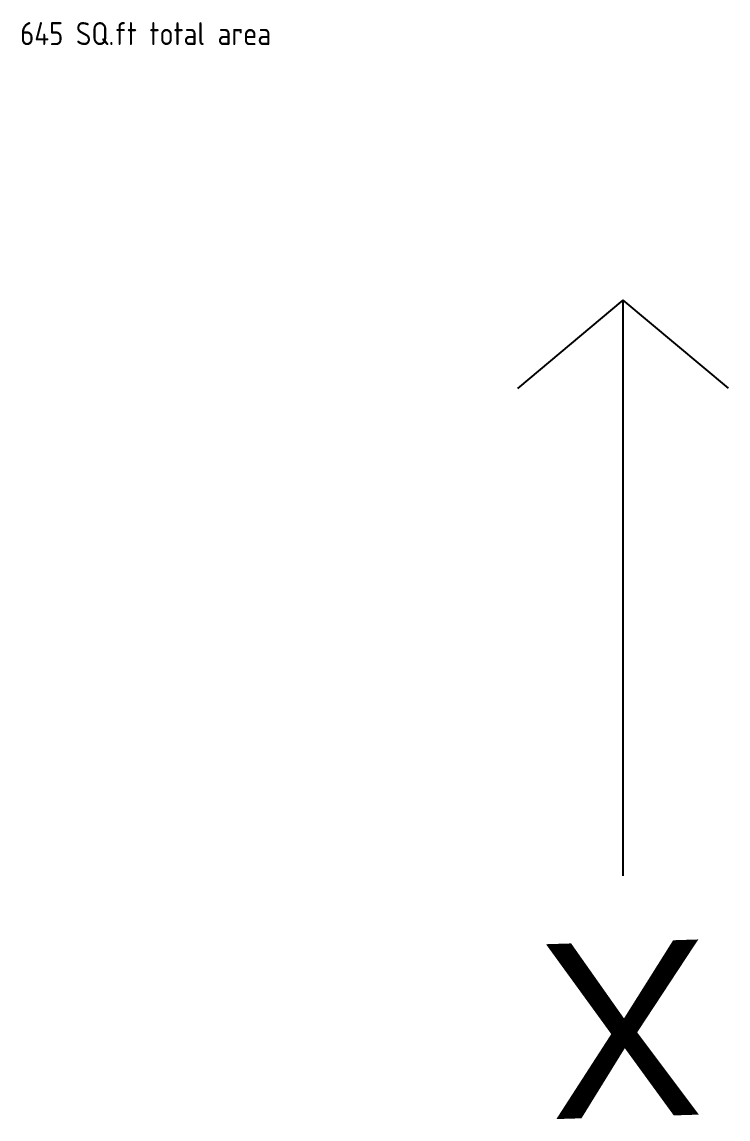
# Model space of a CAD drawing. Header units: millimetres. Extents: x 7024 to 11169, y 3041 to 12244.
# Drawn here: x 7093 to 9353, y 3041 to 6551 of the extents above; entities that cross this region are included whole.
import ezdxf

# ---------------------------------------------------------------- set-up
doc = ezdxf.new("R2010")
doc.units = ezdxf.units.MM
doc.layers.add('PDF_Text', color=7, linetype='Continuous')
doc.styles.add('PDF Arial Italic', font='ariali.ttf')
doc.styles.get("Standard").update_dxf_attribs({"font": 'arial.ttf'})

msp = doc.modelspace()

# ---------------------------------------------------------------- linework, layer by layer
for q in [(8678.9, 5378), (9016, 3819.3), (9353, 5378.6)]:
    msp.add_line((9016, 5660.6), q)

# ---------------------------------------------------------------- texts
msp.add_text('X', height=560.1, rotation=181.7913).set_placement((9275.3, 3616.2))
at = {"layer": 'PDF_Text', "insert": (7086.8, 6476.4), "char_height": 73.743, "attachment_point": 7, "style": 'PDF Arial Italic'}
msp.add_mtext('{\\Farchitxt|c0;645 SQ.ft total area}', dxfattribs=at)

doc.saveas('drawing.dxf')
